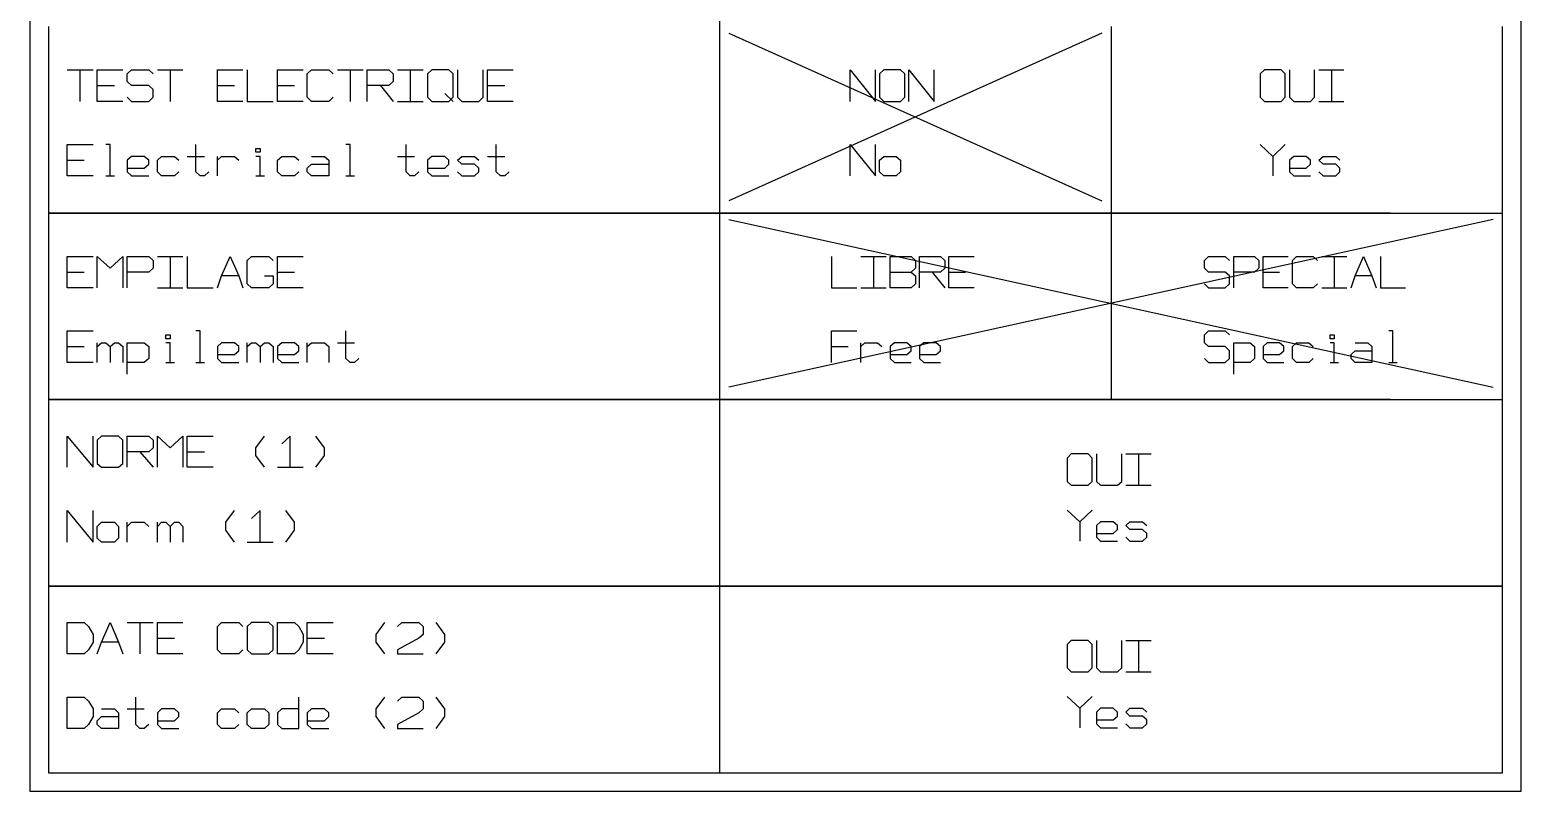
# Model space of a CAD drawing. Extents: x 0 to 1189, y 35 to 806.
# Drawn here: x 285.7 to 425.4, y 363.4 to 434.6 of the extents above; entities that cross this region are included whole.
import ezdxf

# ---------------------------------------------------------------- set-up
doc = ezdxf.new("R2010")
doc.units = 0
doc.layers.add('1', color=1, linetype='CONTINUOUS')

msp = doc.modelspace()

# ---------------------------------------------------------------- linework, layer by layer
at = {"layer": '1'}
for p, q in [((285.7, 674.23), (285.7, 363.35)), ((425.43, 363.35), (425.43, 674.23)), ((350.33, 653.25), (350.33, 365.08)), ((287.45, 434.95), (287.45, 417.48)), ((387, 434.95), (387, 417.48)), ((423.68, 417.48), (423.68, 434.95)), ((351.2, 434.35), (386.15, 418.65)), ((386.15, 434.35), (351.2, 418.65)), ((289.2, 430.9), (291.62, 430.9)), ((290.4, 430.9), (290.4, 427.95)), ((292.02, 427.95), (292.02, 430.9)), ((292.02, 430.9), (294.42, 430.9)), ((294.82, 430.53), (295.22, 430.9)), ((294.82, 429.8), (294.82, 430.53)), ((295.22, 430.9), (296.85, 430.9)), ((296.85, 430.9), (297.25, 430.53)), ((297.65, 430.9), (300.05, 430.9)), ((298.85, 430.9), (298.85, 427.95)), ((303.27, 427.95), (303.27, 430.9)), ((303.27, 430.9), (305.67, 430.9)), ((306.07, 430.9), (306.07, 427.95)), ((308.9, 427.95), (308.9, 430.9)), ((308.9, 430.9), (311.3, 430.9)), ((311.7, 430.53), (312.1, 430.9)), ((311.7, 428.33), (311.7, 430.53)), ((312.1, 430.9), (313.72, 430.9)), ((313.72, 430.9), (314.12, 430.53)), ((314.52, 430.9), (316.92, 430.9)), ((315.72, 430.9), (315.72, 427.95)), ((317.32, 427.95), (317.32, 430.9)), ((317.32, 430.9), (319.35, 430.9)), ((319.35, 430.9), (319.75, 430.53)), ((319.75, 430.53), (319.75, 429.8)), ((320.15, 430.9), (322.55, 430.9)), ((321.35, 430.9), (321.35, 427.95)), ((323.37, 430.9), (322.95, 430.53)), ((322.95, 430.53), (322.95, 428.33)), ((324.97, 430.9), (323.37, 430.9)), ((325.37, 430.53), (324.97, 430.9)), ((325.37, 428.33), (325.37, 430.53)), ((325.77, 430.9), (325.77, 428.33)), ((328.17, 428.33), (328.17, 430.9)), ((328.57, 427.95), (328.57, 430.9)), ((328.57, 430.9), (331, 430.9)), ((362.55, 427.95), (362.55, 430.9)), ((362.55, 430.9), (364.92, 427.95)), ((364.92, 427.95), (364.92, 430.9)), ((365.7, 430.9), (365.3, 430.53)), ((365.3, 430.53), (365.3, 428.33)), ((367.27, 430.9), (365.7, 430.9)), ((367.67, 430.53), (367.27, 430.9)), ((367.67, 428.33), (367.67, 430.53)), ((368.05, 427.95), (368.05, 430.9)), ((368.05, 430.9), (370.42, 427.95)), ((370.42, 427.95), (370.42, 430.9)), ((401.37, 430.9), (400.97, 430.53)), ((400.97, 430.53), (400.97, 428.33)), ((402.95, 430.9), (401.37, 430.9)), ((403.32, 430.53), (402.95, 430.9)), ((403.32, 428.33), (403.32, 430.53)), ((403.72, 430.9), (403.72, 428.33)), ((406.07, 428.33), (406.07, 430.9)), ((406.47, 430.9), (408.82, 430.9)), ((407.65, 430.9), (407.65, 427.95)), ((292.02, 429.43), (293.62, 429.43)), ((295.22, 429.43), (294.82, 429.8)), ((296.85, 429.43), (295.22, 429.43)), ((297.25, 429.05), (296.85, 429.43)), ((297.25, 428.33), (297.25, 429.05)), ((303.27, 429.43), (304.87, 429.43)), ((308.9, 429.43), (310.5, 429.43)), ((319.35, 429.43), (317.32, 429.43)), ((318.55, 429.43), (319.75, 427.95)), ((319.75, 429.8), (319.35, 429.43)), ((328.57, 429.43), (330.2, 429.43)), ((294.42, 427.95), (292.02, 427.95)), ((294.82, 428.33), (295.22, 427.95)), ((295.22, 427.95), (296.85, 427.95)), ((296.85, 427.95), (297.25, 428.33)), ((305.67, 427.95), (303.27, 427.95)), ((306.07, 427.95), (308.5, 427.95)), ((311.3, 427.95), (308.9, 427.95)), ((312.1, 427.95), (311.7, 428.33)), ((313.72, 427.95), (312.1, 427.95)), ((314.12, 428.33), (313.72, 427.95)), ((320.15, 427.95), (322.55, 427.95)), ((322.95, 428.33), (323.37, 427.95)), ((323.37, 427.95), (324.97, 427.95)), ((325.37, 427.95), (324.57, 428.7)), ((324.97, 427.95), (325.37, 428.33)), ((325.77, 428.33), (326.17, 427.95)), ((326.17, 427.95), (327.77, 427.95)), ((327.77, 427.95), (328.17, 428.33)), ((331, 427.95), (328.57, 427.95)), ((365.3, 428.33), (365.7, 427.95)), ((365.7, 427.95), (367.27, 427.95)), ((367.27, 427.95), (367.67, 428.33)), ((400.97, 428.33), (401.37, 427.95)), ((401.37, 427.95), (402.95, 427.95)), ((402.95, 427.95), (403.32, 428.33)), ((403.72, 428.33), (404.12, 427.95)), ((404.12, 427.95), (405.7, 427.95)), ((405.7, 427.95), (406.07, 428.33)), ((406.47, 427.95), (408.82, 427.95)), ((289.2, 420.98), (289.2, 423.9)), ((289.2, 423.9), (291.62, 423.9)), ((293.22, 423.9), (292.82, 423.9)), ((293.22, 420.98), (293.22, 423.9)), ((301.25, 421.35), (301.25, 423.9)), ((306.87, 423.18), (306.87, 423.55)), ((306.87, 423.55), (307.27, 423.55)), ((307.27, 423.55), (307.27, 423.18)), ((315.72, 423.9), (315.32, 423.9)), ((315.72, 420.98), (315.72, 423.9)), ((320.95, 421.35), (320.95, 423.9)), ((329.4, 421.35), (329.4, 423.9)), ((362.55, 420.98), (362.55, 423.9)), ((362.55, 423.9), (364.92, 420.98)), ((364.92, 420.98), (364.92, 423.9)), ((400.97, 423.9), (402.15, 422.8)), ((402.15, 422.8), (403.32, 423.9)), ((289.2, 422.45), (290.8, 422.45)), ((295.22, 422.8), (294.82, 422.45)), ((294.82, 422.45), (294.82, 421.35)), ((296.42, 422.8), (295.22, 422.8)), ((296.85, 422.45), (296.42, 422.8)), ((296.42, 421.7), (296.85, 422.08)), ((296.85, 422.08), (296.85, 422.45)), ((297.65, 422.45), (298.05, 422.8)), ((297.65, 421.35), (297.65, 422.45)), ((298.05, 422.8), (299.25, 422.8)), ((299.25, 422.8), (299.65, 422.45)), ((300.45, 422.8), (302.07, 422.8)), ((303.27, 420.98), (303.27, 422.8)), ((303.27, 422.45), (303.67, 422.8)), ((303.67, 422.8), (304.87, 422.8)), ((304.87, 422.8), (305.27, 422.45)), ((307.27, 423.18), (306.87, 423.18)), ((307.27, 422.8), (306.87, 422.8)), ((307.27, 420.98), (307.27, 422.8)), ((308.9, 422.45), (309.3, 422.8)), ((308.9, 421.35), (308.9, 422.45)), ((309.3, 422.8), (310.5, 422.8)), ((310.5, 422.8), (310.9, 422.45)), ((311.7, 421.7), (312.1, 422.08)), ((312.1, 422.8), (313.32, 422.8)), ((312.1, 422.08), (313.72, 422.08)), ((313.32, 422.8), (313.72, 422.45)), ((313.72, 422.45), (313.72, 420.98)), ((320.15, 422.8), (321.75, 422.8)), ((323.37, 422.8), (322.95, 422.45)), ((322.95, 422.45), (322.95, 421.35)), ((324.57, 422.8), (323.37, 422.8)), ((324.97, 422.45), (324.57, 422.8)), ((324.57, 421.7), (324.97, 422.08)), ((324.97, 422.08), (324.97, 422.45)), ((325.77, 422.45), (326.17, 422.8)), ((326.17, 422.08), (325.77, 422.45)), ((326.17, 422.8), (327.37, 422.8)), ((327.37, 422.08), (326.17, 422.08)), ((327.37, 422.8), (327.77, 422.45)), ((327.77, 421.7), (327.37, 422.08)), ((328.57, 422.8), (330.2, 422.8)), ((365.3, 422.45), (365.7, 422.8)), ((365.3, 421.35), (365.3, 422.45)), ((365.7, 422.8), (366.87, 422.8)), ((366.87, 422.8), (367.27, 422.45)), ((367.27, 422.45), (367.27, 421.35)), ((402.15, 422.8), (402.15, 420.98)), ((404.12, 422.8), (403.72, 422.45)), ((403.72, 422.45), (403.72, 421.35)), ((405.3, 422.8), (404.12, 422.8)), ((405.7, 422.45), (405.3, 422.8)), ((405.3, 421.7), (405.7, 422.08)), ((405.7, 422.08), (405.7, 422.45)), ((406.47, 422.45), (406.87, 422.8)), ((406.87, 422.08), (406.47, 422.45)), ((406.87, 422.8), (408.05, 422.8)), ((408.05, 422.08), (406.87, 422.08)), ((408.05, 422.8), (408.45, 422.45)), ((408.45, 421.7), (408.05, 422.08)), ((291.62, 420.98), (289.2, 420.98)), ((292.82, 420.98), (293.62, 420.98)), ((294.82, 421.7), (296.42, 421.7)), ((294.82, 421.35), (295.22, 420.98)), ((295.22, 420.98), (296.85, 420.98)), ((298.05, 420.98), (297.65, 421.35)), ((299.25, 420.98), (298.05, 420.98)), ((299.65, 421.35), (299.25, 420.98)), ((301.65, 420.98), (301.25, 421.35)), ((302.07, 420.98), (301.65, 420.98)), ((302.47, 421.35), (302.07, 420.98)), ((306.87, 420.98), (307.7, 420.98)), ((309.3, 420.98), (308.9, 421.35)), ((310.5, 420.98), (309.3, 420.98)), ((310.9, 421.35), (310.5, 420.98)), ((311.7, 421.35), (311.7, 421.7)), ((312.1, 420.98), (311.7, 421.35)), ((313.72, 420.98), (312.1, 420.98)), ((315.32, 420.98), (316.12, 420.98)), ((321.35, 420.98), (320.95, 421.35)), ((321.75, 420.98), (321.35, 420.98)), ((322.15, 421.35), (321.75, 420.98)), ((322.95, 421.7), (324.57, 421.7)), ((322.95, 421.35), (323.37, 420.98)), ((323.37, 420.98), (324.97, 420.98)), ((325.77, 421.35), (326.17, 420.98)), ((326.17, 420.98), (327.37, 420.98)), ((327.37, 420.98), (327.77, 421.35)), ((327.77, 421.35), (327.77, 421.7)), ((329.8, 420.98), (329.4, 421.35)), ((330.2, 420.98), (329.8, 420.98)), ((330.6, 421.35), (330.2, 420.98)), ((365.7, 420.98), (365.3, 421.35)), ((366.87, 420.98), (365.7, 420.98)), ((367.27, 421.35), (366.87, 420.98)), ((403.72, 421.7), (405.3, 421.7)), ((403.72, 421.35), (404.12, 420.98)), ((404.12, 420.98), (405.7, 420.98)), ((406.47, 421.35), (406.87, 420.98)), ((406.87, 420.98), (408.05, 420.98)), ((408.05, 420.98), (408.45, 421.35)), ((408.45, 421.35), (408.45, 421.7)), ((413.2, 417.48), (287.45, 417.48)), ((287.45, 417.48), (287.45, 400.03)), ((287.45, 417.48), (423.68, 417.48)), ((351.2, 416.9), (422.82, 401.18)), ((422.82, 416.9), (351.2, 401.18)), ((387, 417.48), (387, 400.03)), ((423.68, 400.03), (423.68, 417.48)), ((289.2, 410.5), (289.2, 413.43)), ((289.2, 413.43), (291.62, 413.43)), ((292.02, 410.5), (292.02, 413.43)), ((292.02, 413.43), (293.22, 412.33)), ((293.22, 412.33), (294.42, 413.43)), ((294.42, 413.43), (294.42, 410.5)), ((294.82, 410.5), (294.82, 413.43)), ((294.82, 413.43), (296.85, 413.43)), ((296.85, 413.43), (297.25, 413.05)), ((297.25, 412.33), (296.85, 411.95)), ((297.25, 413.05), (297.25, 412.33)), ((297.65, 413.43), (300.05, 413.43)), ((298.85, 413.43), (298.85, 410.5)), ((300.45, 413.43), (300.45, 410.5)), ((303.67, 411.6), (304.47, 413.43)), ((304.47, 413.43), (305.27, 411.6)), ((306.07, 413.05), (306.47, 413.43)), ((306.07, 410.85), (306.07, 413.05)), ((306.47, 413.43), (308.1, 413.43)), ((308.1, 413.43), (308.5, 413.05)), ((308.9, 410.5), (308.9, 413.43)), ((308.9, 413.43), (311.3, 413.43)), ((360.8, 413.43), (360.8, 410.5)), ((363.55, 413.43), (365.92, 413.43)), ((364.75, 413.43), (364.75, 410.5)), ((366.3, 410.5), (366.3, 413.43)), ((366.3, 413.43), (368.27, 413.43)), ((368.27, 413.43), (368.67, 413.05)), ((368.67, 412.33), (368.27, 411.95)), ((368.67, 413.05), (368.67, 412.33)), ((369.05, 410.5), (369.05, 413.43)), ((369.05, 413.43), (371.02, 413.43)), ((371.02, 413.43), (371.42, 413.05)), ((371.42, 412.33), (371.02, 411.95)), ((371.42, 413.05), (371.42, 412.33)), ((371.8, 410.5), (371.8, 413.43)), ((371.8, 413.43), (374.17, 413.43)), ((395.75, 413.05), (396.12, 413.43)), ((395.75, 412.33), (395.75, 413.05)), ((396.12, 411.95), (395.75, 412.33)), ((396.12, 413.43), (397.7, 413.43)), ((397.7, 413.43), (398.1, 413.05)), ((398.5, 410.5), (398.5, 413.43)), ((398.5, 413.43), (400.45, 413.43)), ((400.45, 413.43), (400.85, 413.05)), ((400.85, 412.33), (400.45, 411.95)), ((400.85, 413.05), (400.85, 412.33)), ((401.25, 410.5), (401.25, 413.43)), ((401.25, 413.43), (403.6, 413.43)), ((404, 413.05), (404.37, 413.43)), ((404, 410.85), (404, 413.05)), ((404.37, 413.43), (405.95, 413.43)), ((405.95, 413.43), (406.35, 413.05)), ((406.75, 413.43), (409.1, 413.43)), ((407.92, 413.43), (407.92, 410.5)), ((409.87, 411.6), (410.67, 413.43)), ((410.67, 413.43), (411.45, 411.6)), ((412.25, 413.43), (412.25, 410.5)), ((289.2, 411.95), (290.8, 411.95)), ((296.85, 411.95), (294.82, 411.95)), ((303.27, 410.5), (303.67, 411.6)), ((305.27, 411.6), (303.67, 411.6)), ((305.27, 411.6), (305.67, 410.5)), ((306.47, 410.5), (306.07, 410.85)), ((307.7, 411.6), (308.5, 411.6)), ((308.5, 410.85), (308.1, 410.5)), ((308.5, 411.6), (308.5, 410.85)), ((308.9, 411.95), (310.5, 411.95)), ((366.3, 411.95), (368.27, 411.95)), ((368.27, 411.95), (368.67, 411.6)), ((368.67, 410.85), (368.27, 410.5)), ((368.67, 411.6), (368.67, 410.85)), ((371.02, 411.95), (369.05, 411.95)), ((370.25, 411.95), (371.42, 410.5)), ((371.8, 411.95), (373.37, 411.95)), ((395.75, 410.85), (396.12, 410.5)), ((397.7, 411.95), (396.12, 411.95)), ((398.1, 411.6), (397.7, 411.95)), ((397.7, 410.5), (398.1, 410.85)), ((398.1, 410.85), (398.1, 411.6)), ((400.45, 411.95), (398.5, 411.95)), ((401.25, 411.95), (402.8, 411.95)), ((404.37, 410.5), (404, 410.85)), ((406.35, 410.85), (405.95, 410.5)), ((409.5, 410.5), (409.87, 411.6)), ((411.45, 411.6), (409.87, 411.6)), ((411.45, 411.6), (411.85, 410.5)), ((291.62, 410.5), (289.2, 410.5)), ((297.65, 410.5), (300.05, 410.5)), ((300.45, 410.5), (302.87, 410.5)), ((308.1, 410.5), (306.47, 410.5)), ((311.3, 410.5), (308.9, 410.5)), ((360.8, 410.5), (363.17, 410.5)), ((363.55, 410.5), (365.92, 410.5)), ((368.27, 410.5), (366.3, 410.5)), ((374.17, 410.5), (371.8, 410.5)), ((396.12, 410.5), (397.7, 410.5)), ((403.6, 410.5), (401.25, 410.5)), ((405.95, 410.5), (404.37, 410.5)), ((406.75, 410.5), (409.1, 410.5)), ((412.25, 410.5), (414.6, 410.5)), ((289.2, 403.5), (289.2, 406.45)), ((289.2, 406.45), (291.62, 406.45)), ((292.02, 403.5), (292.02, 405.35)), ((292.02, 404.98), (292.42, 405.35)), ((292.42, 405.35), (292.82, 405.35)), ((292.82, 405.35), (293.22, 404.98)), ((293.22, 404.98), (293.62, 405.35)), ((293.62, 405.35), (294.02, 405.35)), ((294.02, 405.35), (294.42, 404.98)), ((294.82, 402.4), (294.82, 405.35)), ((294.82, 405.35), (296.42, 405.35)), ((296.42, 405.35), (296.85, 404.98)), ((298.45, 405.7), (298.45, 406.08)), ((298.45, 406.08), (298.85, 406.08)), ((298.85, 405.7), (298.45, 405.7)), ((298.85, 405.35), (298.45, 405.35)), ((298.85, 406.08), (298.85, 405.7)), ((298.85, 403.5), (298.85, 405.35)), ((301.65, 406.45), (301.25, 406.45)), ((301.65, 403.5), (301.65, 406.45)), ((303.67, 405.35), (303.27, 404.98)), ((304.87, 405.35), (303.67, 405.35)), ((305.27, 404.98), (304.87, 405.35)), ((306.07, 403.5), (306.07, 405.35)), ((306.07, 404.98), (306.47, 405.35)), ((306.47, 405.35), (306.87, 405.35)), ((306.87, 405.35), (307.27, 404.98)), ((307.27, 404.98), (307.7, 405.35)), ((307.7, 405.35), (308.1, 405.35)), ((308.1, 405.35), (308.5, 404.98)), ((309.3, 405.35), (308.9, 404.98)), ((310.5, 405.35), (309.3, 405.35)), ((310.9, 404.98), (310.5, 405.35)), ((311.7, 403.5), (311.7, 405.35)), ((311.7, 404.98), (312.1, 405.35)), ((312.1, 405.35), (313.32, 405.35)), ((313.32, 405.35), (313.72, 404.98)), ((314.52, 405.35), (316.12, 405.35)), ((315.32, 403.88), (315.32, 406.45)), ((360.8, 403.5), (360.8, 406.45)), ((360.8, 406.45), (363.17, 406.45)), ((363.55, 403.5), (363.55, 405.35)), ((363.55, 404.98), (363.95, 405.35)), ((363.95, 405.35), (365.12, 405.35)), ((365.12, 405.35), (365.52, 404.98)), ((366.7, 405.35), (366.3, 404.98)), ((367.87, 405.35), (366.7, 405.35)), ((368.27, 404.98), (367.87, 405.35)), ((369.45, 405.35), (369.05, 404.98)), ((370.62, 405.35), (369.45, 405.35)), ((371.02, 404.98), (370.62, 405.35)), ((395.75, 406.08), (396.12, 406.45)), ((395.75, 405.35), (395.75, 406.08)), ((396.12, 404.98), (395.75, 405.35)), ((396.12, 406.45), (397.7, 406.45)), ((397.7, 406.45), (398.1, 406.08)), ((398.5, 402.4), (398.5, 405.35)), ((398.5, 405.35), (400.05, 405.35)), ((400.05, 405.35), (400.45, 404.98)), ((401.62, 405.35), (401.25, 404.98)), ((402.8, 405.35), (401.62, 405.35)), ((403.2, 404.98), (402.8, 405.35)), ((404, 404.98), (404.37, 405.35)), ((404.37, 405.35), (405.55, 405.35)), ((405.55, 405.35), (405.95, 404.98)), ((407.52, 405.7), (407.52, 406.08)), ((407.52, 406.08), (407.92, 406.08)), ((407.92, 405.7), (407.52, 405.7)), ((407.92, 405.35), (407.52, 405.35)), ((407.92, 406.08), (407.92, 405.7)), ((407.92, 403.5), (407.92, 405.35)), ((409.87, 405.35), (411.07, 405.35)), ((411.07, 405.35), (411.45, 404.98)), ((413.42, 406.45), (413.02, 406.45)), ((413.42, 403.5), (413.42, 406.45)), ((289.2, 404.98), (290.8, 404.98)), ((293.22, 404.98), (293.22, 403.5)), ((294.42, 404.98), (294.42, 403.5)), ((296.85, 403.88), (296.42, 403.5)), ((296.85, 404.98), (296.85, 403.88)), ((303.27, 404.98), (303.27, 403.88)), ((303.27, 404.25), (304.87, 404.25)), ((303.27, 403.88), (303.67, 403.5)), ((304.87, 404.25), (305.27, 404.6)), ((305.27, 404.6), (305.27, 404.98)), ((307.27, 404.98), (307.27, 403.5)), ((308.5, 404.98), (308.5, 403.5)), ((308.9, 404.98), (308.9, 403.88)), ((308.9, 404.25), (310.5, 404.25)), ((308.9, 403.88), (309.3, 403.5)), ((310.5, 404.25), (310.9, 404.6)), ((310.9, 404.6), (310.9, 404.98)), ((313.72, 404.98), (313.72, 403.5)), ((315.72, 403.5), (315.32, 403.88)), ((316.52, 403.88), (316.12, 403.5)), ((360.8, 404.98), (362.37, 404.98)), ((366.3, 404.98), (366.3, 403.88)), ((366.3, 404.25), (367.87, 404.25)), ((366.3, 403.88), (366.7, 403.5)), ((367.87, 404.25), (368.27, 404.6)), ((368.27, 404.6), (368.27, 404.98)), ((369.05, 404.98), (369.05, 403.88)), ((369.05, 404.25), (370.62, 404.25)), ((369.05, 403.88), (369.45, 403.5)), ((370.62, 404.25), (371.02, 404.6)), ((371.02, 404.6), (371.02, 404.98)), ((395.75, 403.88), (396.12, 403.5)), ((397.7, 404.98), (396.12, 404.98)), ((398.1, 404.6), (397.7, 404.98)), ((397.7, 403.5), (398.1, 403.88)), ((398.1, 403.88), (398.1, 404.6)), ((400.45, 403.88), (400.05, 403.5)), ((400.45, 404.98), (400.45, 403.88)), ((401.25, 404.98), (401.25, 403.88)), ((401.25, 404.25), (402.8, 404.25)), ((401.25, 403.88), (401.62, 403.5)), ((402.8, 404.25), (403.2, 404.6)), ((403.2, 404.6), (403.2, 404.98)), ((404, 403.88), (404, 404.98)), ((404.37, 403.5), (404, 403.88)), ((405.95, 403.88), (405.55, 403.5)), ((409.5, 404.25), (409.87, 404.6)), ((409.5, 403.88), (409.5, 404.25)), ((409.87, 403.5), (409.5, 403.88)), ((409.87, 404.6), (411.45, 404.6)), ((411.45, 404.98), (411.45, 403.5)), ((291.62, 403.5), (289.2, 403.5)), ((296.42, 403.5), (294.82, 403.5)), ((298.45, 403.5), (299.25, 403.5)), ((301.25, 403.5), (302.07, 403.5)), ((303.67, 403.5), (305.27, 403.5)), ((309.3, 403.5), (310.9, 403.5)), ((316.12, 403.5), (315.72, 403.5)), ((366.7, 403.5), (368.27, 403.5)), ((369.45, 403.5), (371.02, 403.5)), ((396.12, 403.5), (397.7, 403.5)), ((400.05, 403.5), (398.5, 403.5)), ((401.62, 403.5), (403.2, 403.5)), ((405.55, 403.5), (404.37, 403.5)), ((407.52, 403.5), (408.32, 403.5)), ((411.45, 403.5), (409.87, 403.5)), ((413.02, 403.5), (413.82, 403.5)), ((413.2, 400.03), (287.45, 400.03)), ((287.45, 400.03), (287.45, 382.55)), ((287.45, 400.03), (423.68, 400.03)), ((423.68, 382.55), (423.68, 400.03)), ((289.2, 393.68), (289.2, 396.6)), ((289.2, 396.6), (291.62, 393.68)), ((291.62, 393.68), (291.62, 396.6)), ((292.42, 396.6), (292.02, 396.23)), ((292.02, 396.23), (292.02, 394.03)), ((294.02, 396.6), (292.42, 396.6)), ((294.42, 396.23), (294.02, 396.6)), ((294.42, 394.03), (294.42, 396.23)), ((294.82, 393.68), (294.82, 396.6)), ((294.82, 396.6), (296.85, 396.6)), ((296.85, 396.6), (297.25, 396.23)), ((297.25, 395.5), (296.85, 395.13)), ((297.25, 396.23), (297.25, 395.5)), ((297.65, 393.68), (297.65, 396.6)), ((297.65, 396.6), (298.85, 395.5)), ((298.85, 395.5), (300.05, 396.6)), ((300.05, 396.6), (300.05, 393.68)), ((300.45, 393.68), (300.45, 396.6)), ((300.45, 396.6), (302.87, 396.6)), ((306.87, 395.5), (307.7, 396.6)), ((306.87, 394.78), (306.87, 395.5)), ((310.1, 396.6), (309.3, 395.88)), ((310.1, 393.68), (310.1, 396.6)), ((313.32, 395.5), (312.5, 396.6)), ((313.32, 394.78), (313.32, 395.5)), ((296.85, 395.13), (294.82, 395.13)), ((296.02, 395.13), (297.25, 393.68)), ((300.45, 395.13), (302.07, 395.13)), ((307.7, 393.68), (306.87, 394.78)), ((312.5, 393.68), (313.32, 394.78)), ((383.27, 394.93), (382.9, 394.55)), ((382.9, 394.55), (382.9, 392.35)), ((384.85, 394.93), (383.27, 394.93)), ((385.25, 394.55), (384.85, 394.93)), ((385.25, 392.35), (385.25, 394.55)), ((385.65, 394.93), (385.65, 392.35)), ((388, 392.35), (388, 394.93)), ((388.4, 394.93), (390.75, 394.93)), ((389.57, 394.93), (389.57, 392)), ((292.02, 394.03), (292.42, 393.68)), ((292.42, 393.68), (294.02, 393.68)), ((294.02, 393.68), (294.42, 394.03)), ((302.87, 393.68), (300.45, 393.68)), ((308.9, 393.68), (311.3, 393.68)), ((382.9, 392.35), (383.27, 392)), ((383.27, 392), (384.85, 392)), ((384.85, 392), (385.25, 392.35)), ((385.65, 392.35), (386.02, 392)), ((386.02, 392), (387.6, 392)), ((387.6, 392), (388, 392.35)), ((388.4, 392), (390.75, 392)), ((289.2, 386.68), (289.2, 389.63)), ((289.2, 389.63), (291.62, 386.68)), ((291.62, 386.68), (291.62, 389.63)), ((292.02, 388.15), (292.42, 388.53)), ((292.42, 388.53), (293.62, 388.53)), ((293.62, 388.53), (294.02, 388.15)), ((294.82, 386.68), (294.82, 388.53)), ((294.82, 388.15), (295.22, 388.53)), ((295.22, 388.53), (296.42, 388.53)), ((296.42, 388.53), (296.85, 388.15)), ((297.65, 386.68), (297.65, 388.53)), ((297.65, 388.15), (298.05, 388.53)), ((298.05, 388.53), (298.45, 388.53)), ((298.45, 388.53), (298.85, 388.15)), ((298.85, 388.15), (299.25, 388.53)), ((299.25, 388.53), (299.65, 388.53)), ((299.65, 388.53), (300.05, 388.15)), ((304.07, 388.53), (304.87, 389.63)), ((304.07, 387.78), (304.07, 388.53)), ((307.27, 389.63), (306.47, 388.88)), ((307.27, 386.68), (307.27, 389.63)), ((310.5, 388.53), (309.7, 389.63)), ((310.5, 387.78), (310.5, 388.53)), ((382.9, 389.68), (384.07, 388.58)), ((384.07, 388.58), (385.25, 389.68)), ((384.07, 388.58), (384.07, 386.75)), ((386.02, 388.58), (385.65, 388.23)), ((387.2, 388.58), (386.02, 388.58)), ((387.6, 388.23), (387.2, 388.58)), ((388.4, 388.23), (388.77, 388.58)), ((388.77, 388.58), (389.95, 388.58)), ((389.95, 388.58), (390.35, 388.23)), ((292.02, 387.05), (292.02, 388.15)), ((294.02, 388.15), (294.02, 387.05)), ((298.85, 388.15), (298.85, 386.68)), ((300.05, 388.15), (300.05, 386.68)), ((304.87, 386.68), (304.07, 387.78)), ((309.7, 386.68), (310.5, 387.78)), ((385.65, 388.23), (385.65, 387.13)), ((385.65, 387.48), (387.2, 387.48)), ((385.65, 387.13), (386.02, 386.75)), ((387.2, 387.48), (387.6, 387.85)), ((387.6, 387.85), (387.6, 388.23)), ((388.77, 387.85), (388.4, 388.23)), ((388.4, 387.13), (388.77, 386.75)), ((389.95, 387.85), (388.77, 387.85)), ((390.35, 387.48), (389.95, 387.85)), ((389.95, 386.75), (390.35, 387.13)), ((390.35, 387.13), (390.35, 387.48)), ((292.42, 386.68), (292.02, 387.05)), ((293.62, 386.68), (292.42, 386.68)), ((294.02, 387.05), (293.62, 386.68)), ((306.07, 386.68), (308.5, 386.68)), ((386.02, 386.75), (387.6, 386.75)), ((388.77, 386.75), (389.95, 386.75)), ((423.68, 382.55), (287.45, 382.55)), ((287.45, 382.55), (287.45, 365.08)), ((287.45, 382.55), (423.68, 382.55)), ((423.68, 365.08), (423.68, 382.55)), ((289.2, 376.2), (289.2, 379.13)), ((289.2, 379.13), (290.8, 379.13)), ((290.8, 379.13), (291.2, 378.78)), ((291.2, 378.78), (291.62, 378.03)), ((292.42, 377.3), (293.22, 379.13)), ((293.22, 379.13), (294.02, 377.3)), ((294.82, 379.13), (297.25, 379.13)), ((296.02, 379.13), (296.02, 376.2)), ((297.65, 376.2), (297.65, 379.13)), ((297.65, 379.13), (300.05, 379.13)), ((303.27, 378.78), (303.67, 379.13)), ((303.27, 376.58), (303.27, 378.78)), ((303.67, 379.13), (305.27, 379.13)), ((305.27, 379.13), (305.67, 378.78)), ((306.47, 379.13), (306.07, 378.78)), ((306.07, 378.78), (306.07, 376.58)), ((308.1, 379.13), (306.47, 379.13)), ((308.5, 378.78), (308.1, 379.13)), ((308.5, 376.58), (308.5, 378.78)), ((308.9, 376.2), (308.9, 379.13)), ((308.9, 379.13), (310.5, 379.13)), ((310.5, 379.13), (310.9, 378.78)), ((310.9, 378.78), (311.3, 378.03)), ((311.7, 376.2), (311.7, 379.13)), ((311.7, 379.13), (314.12, 379.13)), ((318.15, 378.03), (318.95, 379.13)), ((320.15, 378.78), (320.55, 379.13)), ((320.55, 379.13), (322.15, 379.13)), ((322.15, 379.13), (322.55, 378.78)), ((322.55, 378.78), (322.55, 378.03)), ((324.57, 378.03), (323.77, 379.13)), ((291.62, 377.3), (291.2, 376.58)), ((291.62, 378.03), (291.62, 377.3)), ((292.02, 376.2), (292.42, 377.3)), ((294.02, 377.3), (292.42, 377.3)), ((294.02, 377.3), (294.42, 376.2)), ((297.65, 377.68), (299.25, 377.68)), ((311.3, 377.3), (310.9, 376.58)), ((311.3, 378.03), (311.3, 377.3)), ((311.7, 377.68), (313.32, 377.68)), ((318.15, 377.3), (318.15, 378.03)), ((318.95, 376.2), (318.15, 377.3)), ((322.15, 377.68), (320.15, 376.58)), ((322.55, 378.03), (322.15, 377.68)), ((323.77, 376.2), (324.57, 377.3)), ((324.57, 377.3), (324.57, 378.03)), ((383.27, 377.45), (382.9, 377.1)), ((384.85, 377.45), (383.27, 377.45)), ((385.25, 377.1), (384.85, 377.45)), ((385.65, 377.45), (385.65, 374.9)), ((388, 374.9), (388, 377.45)), ((388.4, 377.45), (390.75, 377.45)), ((389.57, 377.45), (389.57, 374.53)), ((290.8, 376.2), (289.2, 376.2)), ((291.2, 376.58), (290.8, 376.2)), ((300.05, 376.2), (297.65, 376.2)), ((303.67, 376.2), (303.27, 376.58)), ((305.27, 376.2), (303.67, 376.2)), ((305.67, 376.58), (305.27, 376.2)), ((306.07, 376.58), (306.47, 376.2)), ((306.47, 376.2), (308.1, 376.2)), ((308.1, 376.2), (308.5, 376.58)), ((310.5, 376.2), (308.9, 376.2)), ((310.9, 376.58), (310.5, 376.2)), ((314.12, 376.2), (311.7, 376.2)), ((320.15, 376.58), (320.15, 376.2)), ((320.15, 376.2), (322.55, 376.2)), ((382.9, 377.1), (382.9, 374.9)), ((385.25, 374.9), (385.25, 377.1)), ((382.9, 374.9), (383.27, 374.53)), ((383.27, 374.53), (384.85, 374.53)), ((384.85, 374.53), (385.25, 374.9)), ((385.65, 374.9), (386.02, 374.53)), ((386.02, 374.53), (387.6, 374.53)), ((387.6, 374.53), (388, 374.9)), ((388.4, 374.53), (390.75, 374.53)), ((289.2, 369.23), (289.2, 372.15)), ((289.2, 372.15), (290.8, 372.15)), ((290.8, 372.15), (291.2, 371.78)), ((291.2, 371.78), (291.62, 371.05)), ((295.62, 369.58), (295.62, 372.15)), ((310.9, 369.23), (310.9, 372.15)), ((318.15, 371.05), (318.95, 372.15)), ((320.15, 371.78), (320.55, 372.15)), ((320.55, 372.15), (322.15, 372.15)), ((322.15, 372.15), (322.55, 371.78)), ((322.55, 371.78), (322.55, 371.05)), ((324.57, 371.05), (323.77, 372.15)), ((382.9, 372.23), (384.07, 371.13)), ((384.07, 371.13), (385.25, 372.23)), ((291.62, 370.33), (291.2, 369.58)), ((291.62, 371.05), (291.62, 370.33)), ((292.02, 369.95), (292.42, 370.33)), ((292.42, 371.05), (293.62, 371.05)), ((292.42, 370.33), (294.02, 370.33)), ((293.62, 371.05), (294.02, 370.68)), ((294.02, 370.68), (294.02, 369.23)), ((294.82, 371.05), (296.42, 371.05)), ((298.05, 371.05), (297.65, 370.68)), ((297.65, 370.68), (297.65, 369.58)), ((299.25, 371.05), (298.05, 371.05)), ((299.65, 370.68), (299.25, 371.05)), ((299.25, 369.95), (299.65, 370.33)), ((299.65, 370.33), (299.65, 370.68)), ((303.27, 370.68), (303.67, 371.05)), ((303.27, 369.58), (303.27, 370.68)), ((303.67, 371.05), (304.87, 371.05)), ((304.87, 371.05), (305.27, 370.68)), ((306.07, 370.68), (306.47, 371.05)), ((306.07, 369.58), (306.07, 370.68)), ((306.47, 371.05), (307.7, 371.05)), ((307.7, 371.05), (308.1, 370.68)), ((308.1, 370.68), (308.1, 369.58)), ((309.3, 371.05), (308.9, 370.68)), ((308.9, 370.68), (308.9, 369.58)), ((310.9, 371.05), (309.3, 371.05)), ((312.1, 371.05), (311.7, 370.68)), ((311.7, 370.68), (311.7, 369.58)), ((313.32, 371.05), (312.1, 371.05)), ((313.72, 370.68), (313.32, 371.05)), ((313.32, 369.95), (313.72, 370.33)), ((313.72, 370.33), (313.72, 370.68)), ((318.15, 370.33), (318.15, 371.05)), ((318.95, 369.23), (318.15, 370.33)), ((322.15, 370.68), (320.15, 369.58)), ((322.55, 371.05), (322.15, 370.68)), ((323.77, 369.23), (324.57, 370.33)), ((324.57, 370.33), (324.57, 371.05)), ((384.07, 371.13), (384.07, 369.28)), ((386.02, 371.13), (385.65, 370.75)), ((385.65, 370.75), (385.65, 369.65)), ((387.2, 371.13), (386.02, 371.13)), ((387.6, 370.75), (387.2, 371.13)), ((387.2, 370.03), (387.6, 370.38)), ((387.6, 370.38), (387.6, 370.75)), ((388.4, 370.75), (388.77, 371.13)), ((388.77, 370.38), (388.4, 370.75)), ((388.77, 371.13), (389.95, 371.13)), ((389.95, 370.38), (388.77, 370.38)), ((389.95, 371.13), (390.35, 370.75)), ((390.35, 370.03), (389.95, 370.38)), ((290.8, 369.23), (289.2, 369.23)), ((291.2, 369.58), (290.8, 369.23)), ((292.02, 369.58), (292.02, 369.95)), ((292.42, 369.23), (292.02, 369.58)), ((294.02, 369.23), (292.42, 369.23)), ((296.02, 369.23), (295.62, 369.58)), ((296.42, 369.23), (296.02, 369.23)), ((296.85, 369.58), (296.42, 369.23)), ((297.65, 369.95), (299.25, 369.95)), ((297.65, 369.58), (298.05, 369.23)), ((298.05, 369.23), (299.65, 369.23)), ((303.67, 369.23), (303.27, 369.58)), ((304.87, 369.23), (303.67, 369.23)), ((305.27, 369.58), (304.87, 369.23)), ((306.47, 369.23), (306.07, 369.58)), ((307.7, 369.23), (306.47, 369.23)), ((308.1, 369.58), (307.7, 369.23)), ((308.9, 369.58), (309.3, 369.23)), ((309.3, 369.23), (310.9, 369.23)), ((311.7, 369.95), (313.32, 369.95)), ((311.7, 369.58), (312.1, 369.23)), ((312.1, 369.23), (313.72, 369.23)), ((320.15, 369.58), (320.15, 369.23)), ((320.15, 369.23), (322.55, 369.23)), ((385.65, 370.03), (387.2, 370.03)), ((385.65, 369.65), (386.02, 369.28)), ((386.02, 369.28), (387.6, 369.28)), ((388.4, 369.65), (388.77, 369.28)), ((388.77, 369.28), (389.95, 369.28)), ((389.95, 369.28), (390.35, 369.65)), ((390.35, 369.65), (390.35, 370.03)), ((287.45, 365.08), (423.68, 365.08)), ((285.7, 363.35), (425.43, 363.35))]:
    msp.add_line(p, q, dxfattribs=at)

doc.saveas('drawing.dxf')
